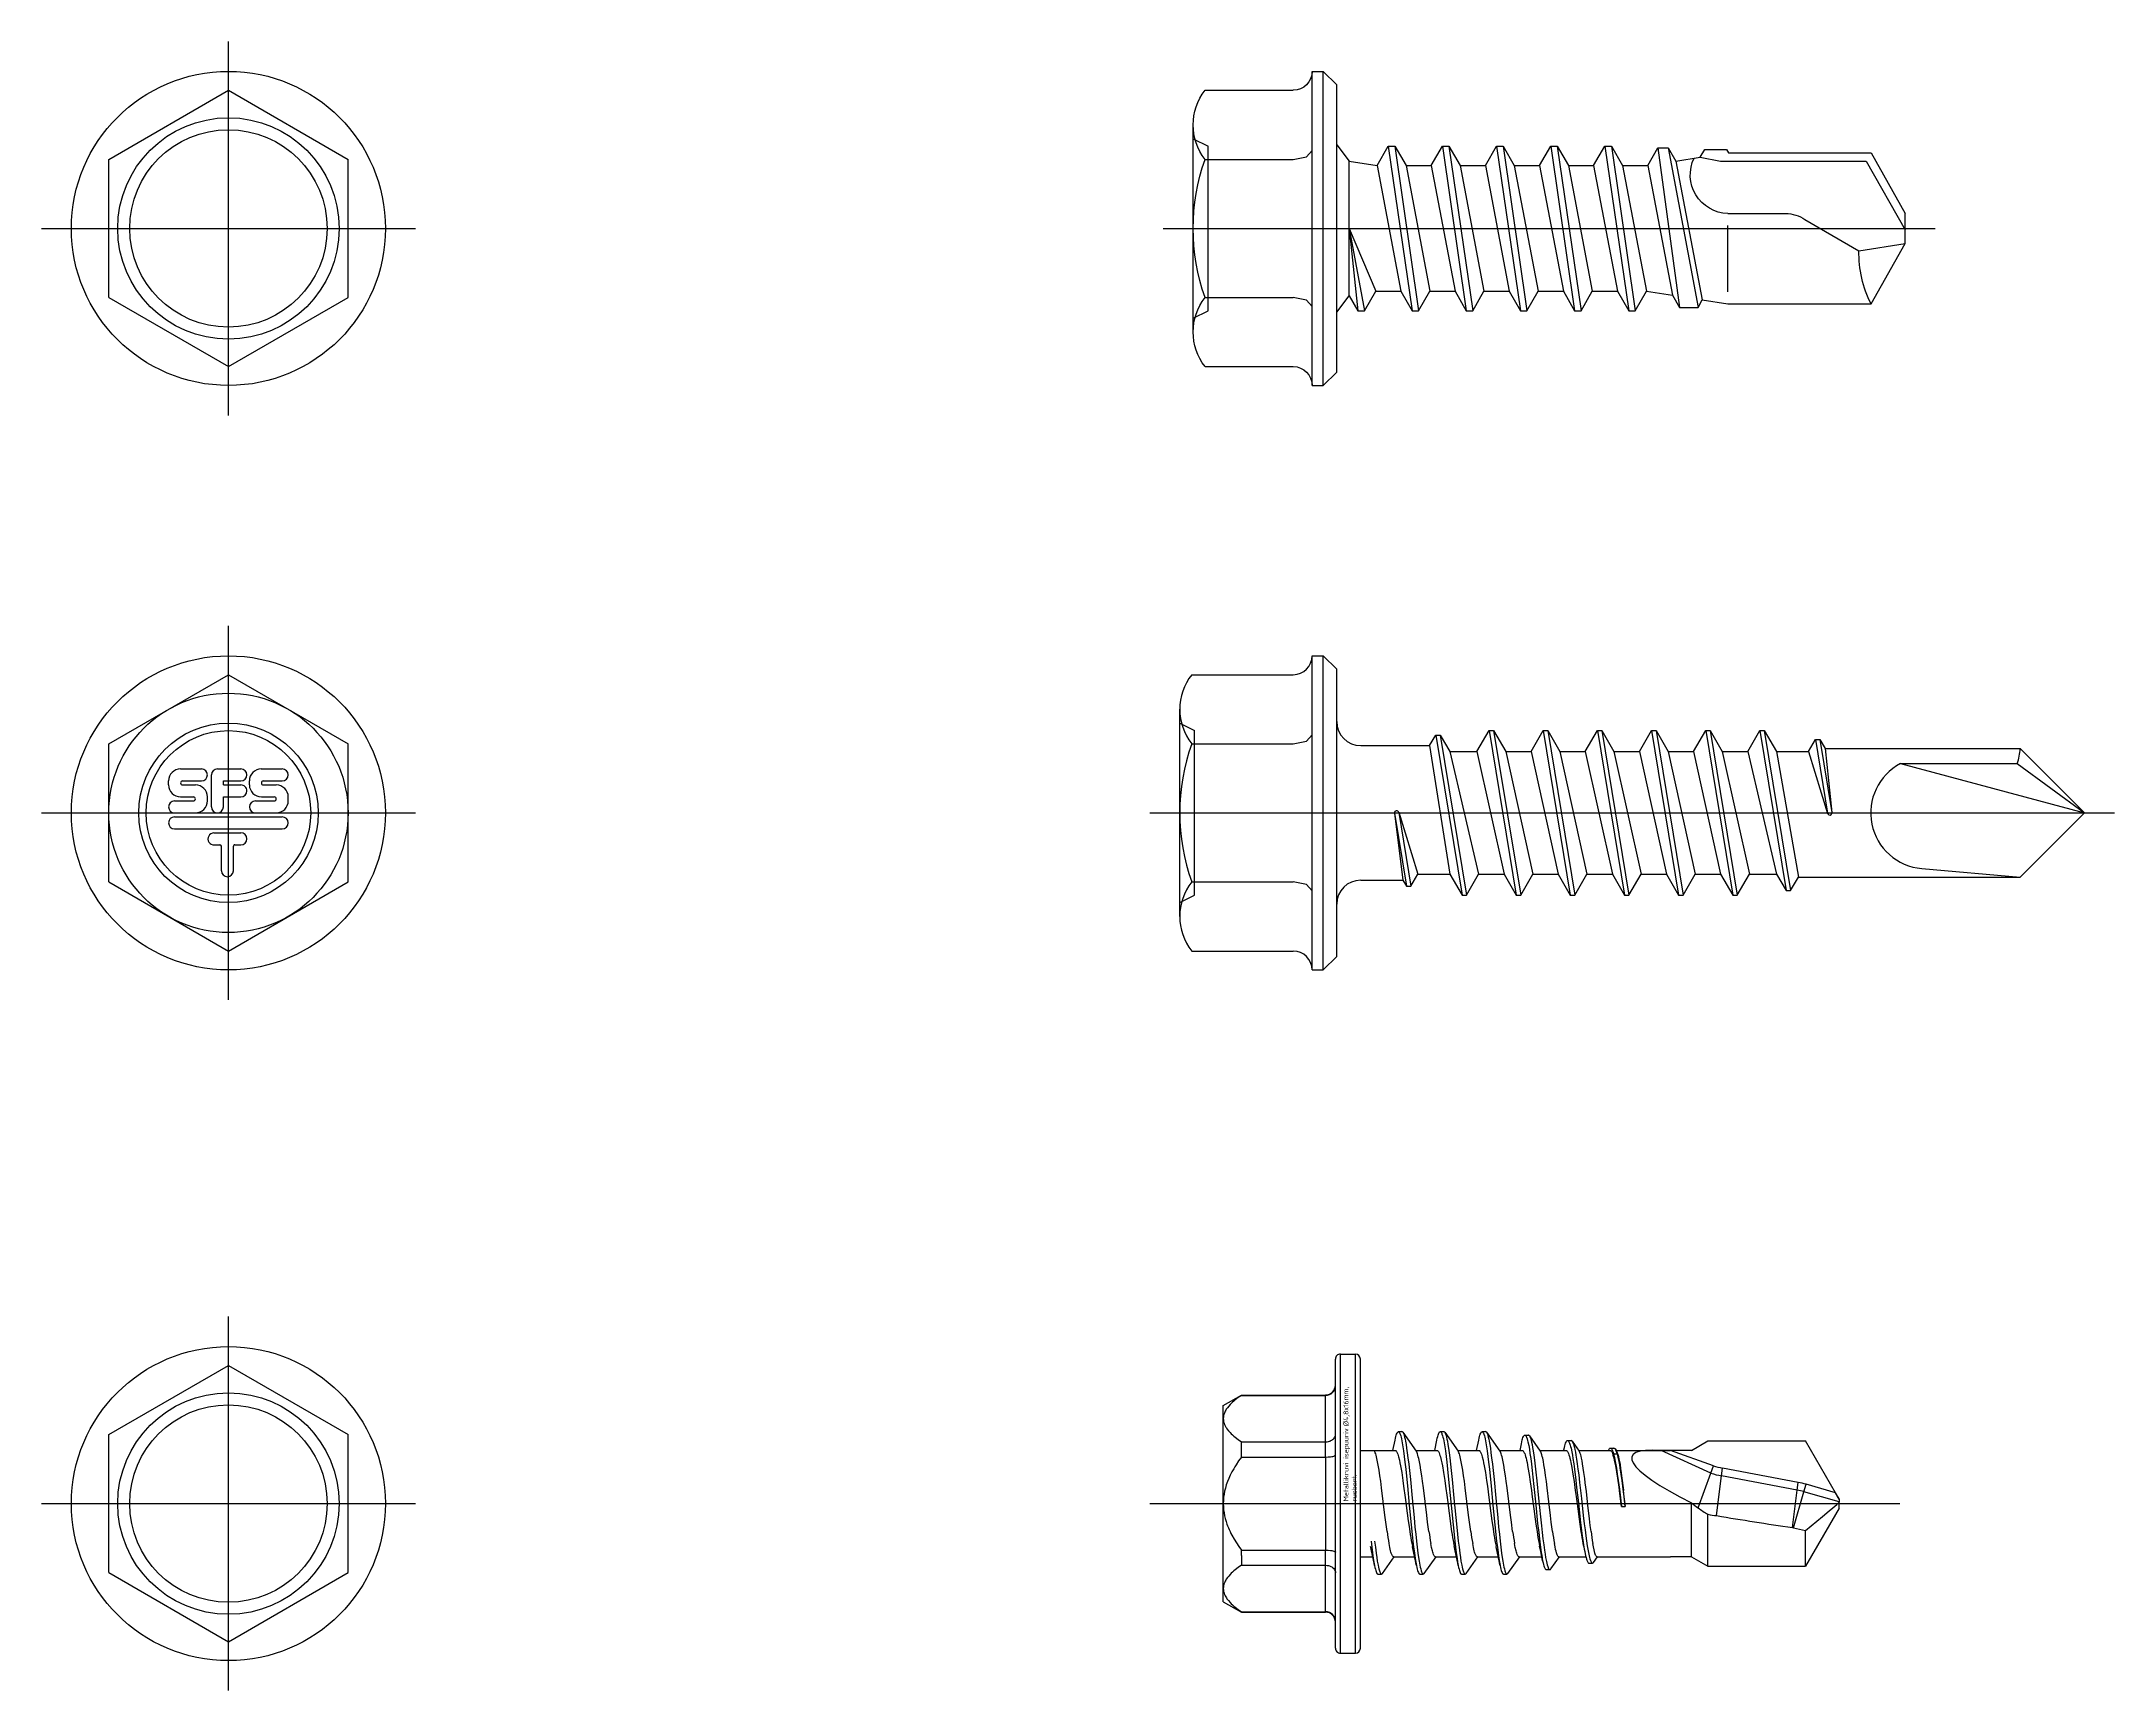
# Model space of a CAD drawing. Header units: millimetres. Extents: x -29692 to 34729, y -8412 to 43293.
# Drawn here: x -16571.2 to -16501.9, y 3854.4 to 3909.5 of the extents above; entities that cross this region are included whole.
import ezdxf

# ---------------------------------------------------------------- set-up
doc = ezdxf.new("R2010")
doc.units = ezdxf.units.MM
doc.styles.get("Standard").update_dxf_attribs({"font": 'arial.ttf'})

# ---------------------------------------------------------------- blocks, each defined once
blk = doc.blocks.new('*U1017')
at = {"color": 0, "linetype": 'ByBlock', "lineweight": -2}
for p, q in [((-0.823, 5.25), (-0.45, 5.25)), ((-0.823, -5.25), (-0.823, 5.25)), ((-0.45, 5.25), (0, 4.8)), ((-0.45, -5.25), (-0.45, 5.25)), ((-4.85, 4.619), (-1.454, 4.619)), ((0, -4.8), (0, 4.8)), ((-5.25, -3.464), (-5.25, 3.464)), ((-5.25, 3), (-4.75, 2.75)), ((-4.85, 2.309), (-1.454, 2.309)), ((-4.75, -2.75), (-4.75, 2.75)), ((0.8, 2.25), (3.105, 2.25)), ((3.105, 2.25), (3.307, 2.6)), ((3.105, 2.25), (3.783, -2.05)), ((3.307, 2.6), (3.457, 2.6)), ((3.307, 2.6), (4.188, -2.75)), ((3.457, 2.6), (3.775, 2.05)), ((3.457, 2.6), (4.338, -2.75)), ((4.688, 2.05), (5.093, 2.75)), ((5.093, 2.75), (5.997, -2.75)), ((5.093, 2.75), (5.243, 2.75)), ((5.243, 2.75), (6.148, -2.75)), ((5.243, 2.75), (5.647, 2.05)), ((6.498, 2.05), (6.903, 2.75)), ((6.903, 2.75), (7.053, 2.75)), ((6.903, 2.75), (7.807, -2.75)), ((7.053, 2.75), (7.457, 2.05)), ((7.053, 2.75), (7.958, -2.75)), ((8.308, 2.05), (8.713, 2.75)), ((8.713, 2.75), (9.618, -2.75)), ((8.713, 2.75), (8.863, 2.75)), ((8.863, 2.75), (9.768, -2.75)), ((8.863, 2.75), (9.267, 2.05)), ((10.118, 2.05), (10.523, 2.75)), ((10.523, 2.75), (10.673, 2.75)), ((10.523, 2.75), (11.428, -2.75)), ((10.673, 2.75), (11.077, 2.05)), ((10.673, 2.75), (11.578, -2.75)), ((11.928, 2.05), (12.333, 2.75)), ((12.333, 2.75), (13.238, -2.75)), ((12.333, 2.75), (12.483, 2.75)), ((12.483, 2.75), (13.388, -2.75)), ((12.483, 2.75), (12.887, 2.05)), ((13.738, 2.05), (14.143, 2.75)), ((14.143, 2.75), (14.293, 2.75)), ((14.143, 2.75), (15.023, -2.6)), ((14.293, 2.75), (14.697, 2.05)), ((14.293, 2.75), (15.173, -2.6)), ((15.771, 2.05), (16.002, 2.45)), ((16.002, 2.45), (16.407, -0.012)), ((16.002, 2.45), (16.152, 2.45)), ((16.152, 2.45), (16.553, 0.012)), ((16.152, 2.45), (16.325, 2.15)), ((16.325, 2.15), (22.85, 2.15)), ((16.325, 2.15), (16.554, 0.008)), ((22.85, 2.15), (25, 0)), ((3.775, 2.05), (4.688, 2.05)), ((3.775, 2.05), (4.742, -2.05)), ((4.688, 2.05), (5.593, -2.05)), ((5.647, 2.05), (6.552, -2.05)), ((5.647, 2.05), (6.498, 2.05)), ((6.498, 2.05), (7.403, -2.05)), ((7.457, 2.05), (8.308, 2.05)), ((7.457, 2.05), (8.362, -2.05)), ((8.308, 2.05), (9.213, -2.05)), ((9.267, 2.05), (10.172, -2.05)), ((9.267, 2.05), (10.118, 2.05)), ((10.118, 2.05), (11.023, -2.05)), ((11.077, 2.05), (11.928, 2.05)), ((11.077, 2.05), (11.982, -2.05)), ((11.928, 2.05), (12.833, -2.05)), ((12.887, 2.05), (13.792, -2.05)), ((12.887, 2.05), (13.738, 2.05)), ((13.738, 2.05), (14.705, -2.05)), ((14.697, 2.05), (15.771, 2.05)), ((14.697, 2.05), (15.433, -2.15)), ((15.771, 2.05), (16.409, -0.022)), ((18.841, 1.65), (22.75, 1.65)), ((18.841, 1.65), (25, 0)), ((22.75, 1.65), (25, 0)), ((-6.25, 0), (26, 0)), ((2.071, 0.022), (2.709, -2.05)), ((2.073, 0.012), (2.478, -2.45)), ((22.85, -2.15), (25, 0)), ((1.927, -0.009), (2.213, -2.25)), ((1.927, -0.012), (2.328, -2.45)), ((2.478, -2.45), (2.709, -2.05)), ((2.709, -2.05), (3.783, -2.05)), ((3.783, -2.05), (4.188, -2.75)), ((4.338, -2.75), (4.742, -2.05)), ((4.742, -2.05), (5.593, -2.05)), ((5.593, -2.05), (5.997, -2.75)), ((6.148, -2.75), (6.552, -2.05)), ((6.552, -2.05), (7.403, -2.05)), ((7.403, -2.05), (7.807, -2.75)), ((7.958, -2.75), (8.362, -2.05)), ((8.362, -2.05), (9.213, -2.05)), ((9.213, -2.05), (9.618, -2.75)), ((9.768, -2.75), (10.172, -2.05)), ((10.172, -2.05), (11.023, -2.05)), ((11.023, -2.05), (11.428, -2.75)), ((11.578, -2.75), (11.982, -2.05)), ((11.982, -2.05), (12.833, -2.05)), ((12.833, -2.05), (13.238, -2.75)), ((13.388, -2.75), (13.792, -2.05)), ((13.792, -2.05), (14.705, -2.05)), ((14.705, -2.05), (15.023, -2.6)), ((19.556, -1.862), (22.85, -2.15)), ((-5.25, -3), (-4.75, -2.75)), ((-4.85, -2.309), (-1.454, -2.309)), ((0.8, -2.25), (2.213, -2.25)), ((2.213, -2.25), (2.328, -2.45)), ((2.328, -2.45), (2.478, -2.45)), ((4.188, -2.75), (4.338, -2.75)), ((5.997, -2.75), (6.148, -2.75)), ((7.807, -2.75), (7.958, -2.75)), ((9.618, -2.75), (9.768, -2.75)), ((11.428, -2.75), (11.578, -2.75)), ((13.238, -2.75), (13.388, -2.75)), ((15.023, -2.6), (15.173, -2.6)), ((15.173, -2.6), (15.433, -2.15)), ((15.433, -2.15), (22.85, -2.15)), ((-4.85, -4.619), (-1.454, -4.619)), ((-0.45, -5.25), (0, -4.8)), ((-0.823, -5.25), (-0.45, -5.25))]:
    blk.add_line(p, q, dxfattribs=at)
for points in [[(-1.454, 2.309), (-1.008, 2.397), (-0.823, 2.609)], [(-0.823, -2.609), (-1.008, -2.397), (-1.454, -2.309)]]:
    blk.add_lwpolyline(points, dxfattribs=at)
for centre, radius, start, end in [((-1.454, 5.25), 0.631, 270, 0), ((-3.383, 3.464), 1.867, 141.78684, 218.21316), ((0.8, 3.05), 0.8, 180, 270), ((1.617, 0), 6.867, 160.34712, 199.65288), ((20.873, 2.285), 1.982, 341.32131, 356.10411), ((19.719, 0), 1.869, 118.01079, 265), ((2, 0), 0.074, 9.34403, 189.34403), ((16.48, 0), 0.074, 189.34403, 9.34403), ((-3.383, -3.464), 1.867, 141.78684, 218.21364), ((0.8, -3.05), 0.8, 90, 180), ((-1.454, -5.25), 0.631, 0, 90)]:
    blk.add_arc(centre, radius, start, end, dxfattribs=at)
blk = doc.blocks.new('Puurkruvi 5.5 pealt')
at = {"color": 0, "linetype": 'ByBlock', "lineweight": -2}
for p, q in [((0, -6.25), (0, 6.25)), ((-4, 2.309), (0, 4.619)), ((0, 4.619), (4, 2.309)), ((-4, -2.309), (-4, 2.309)), ((4, -2.309), (4, 2.309)), ((-6.25, 0), (6.25, 0)), ((-4, -2.309), (0, -4.619)), ((0, -4.619), (4, -2.309))]:
    blk.add_line(p, q, dxfattribs=at)
for radius in [5.25, 3.7, 3.3]:
    blk.add_circle((0, 0), radius, dxfattribs=at)
blk = doc.blocks.new('Puurkruvi_5.5x19')
at = {"color": 0, "linetype": 'ByBlock', "lineweight": -2}
for p, q in [((-0.823, 5.25), (-0.45, 5.25)), ((-0.823, 5.25), (-0.823, -5.25)), ((-0.45, 5.25), (-0.45, -5.25)), ((-0.45, 5.25), (0, 4.8)), ((-4.4, 4.619), (-1.454, 4.619)), ((0, 4.8), (0, -4.8)), ((-4.8, 3.464), (-4.8, -3.464)), ((0, 2.8), (0.42, 2.248)), ((-4.4, 2.309), (-1.454, 2.309)), ((0.42, 2.248), (0.71, 2.75)), ((0.42, 0), (0.927, 2.75)), ((0.42, 0), (0.71, 2.75)), ((0.42, 2.248), (0.42, 0)), ((0.42, 2.248), (0.42, -2.248)), ((0.42, 0), (1.302, 2.1)), ((0.71, 2.75), (0.927, 2.75)), ((0.927, 2.75), (1.302, 2.1)), ((1.302, 2.1), (2.145, 2.1)), ((1.348, -2.1), (2.145, 2.1)), ((1.723, -2.75), (2.52, 2.75)), ((1.94, -2.75), (2.737, 2.75)), ((2.145, 2.1), (2.52, 2.75)), ((2.315, -2.1), (3.112, 2.1)), ((2.52, 2.75), (2.737, 2.75)), ((2.737, 2.75), (3.112, 2.1)), ((3.112, 2.1), (3.955, 2.1)), ((3.158, -2.1), (3.955, 2.1)), ((3.533, -2.75), (4.33, 2.75)), ((3.75, -2.75), (4.547, 2.75)), ((3.955, 2.1), (4.33, 2.75)), ((4.125, -2.1), (4.922, 2.1)), ((4.33, 2.75), (4.547, 2.75)), ((4.547, 2.75), (4.922, 2.1)), ((4.922, 2.1), (5.765, 2.1)), ((4.968, -2.1), (5.765, 2.1)), ((5.343, -2.75), (6.14, 2.75)), ((5.56, -2.75), (6.357, 2.75)), ((5.765, 2.1), (6.14, 2.75)), ((5.935, -2.1), (6.732, 2.1)), ((6.14, 2.75), (6.357, 2.75)), ((6.357, 2.75), (6.732, 2.1)), ((6.732, 2.1), (7.575, 2.1)), ((6.778, -2.1), (7.575, 2.1)), ((7.153, -2.75), (7.95, 2.75)), ((7.37, -2.75), (8.167, 2.75)), ((7.575, 2.1), (7.95, 2.75)), ((7.745, -2.1), (8.542, 2.1)), ((7.95, 2.75), (8.167, 2.75)), ((8.167, 2.75), (8.542, 2.1)), ((8.542, 2.1), (9.385, 2.1)), ((8.588, -2.1), (9.385, 2.1)), ((8.963, -2.75), (9.76, 2.75)), ((9.18, -2.75), (9.977, 2.75)), ((9.385, 2.1), (9.76, 2.75)), ((9.555, -2.1), (10.352, 2.1)), ((9.76, 2.75), (9.977, 2.75)), ((9.977, 2.75), (10.352, 2.1)), ((10.352, 2.1), (11.221, 2.236)), ((10.396, -2.107), (11.221, 2.236)), ((10.735, -2.694), (11.453, 2.638)), ((11.081, -2.694), (12.077, 2.638)), ((11.221, 2.236), (11.453, 2.638)), ((11.336, -2.254), (12.219, 2.392)), ((11.453, 2.638), (12.077, 2.638)), ((12.077, 2.638), (12.219, 2.392)), ((12.219, 2.392), (13.07, 2.525)), ((13.07, 2.525), (17.86, 2.525)), ((13.07, 2.125), (13.07, -0.1)), ((17.86, 2.525), (19, 0.5)), ((15.65, -0.299), (17.457, 0.744)), ((17.457, 0.744), (19, 0.5)), ((-5.8, 0), (20, 0)), ((17.701, -2.25), (19, 0.05)), ((19, 0.5), (19, -0.5)), ((13.07, -0.5), (15.008, -0.5)), ((17.86, -2.525), (19, -0.5)), ((-4.4, -2.309), (-1.454, -2.309)), ((0, -2.8), (0.42, -2.248)), ((0.42, -2.248), (1.348, -2.1)), ((1.348, -2.1), (1.723, -2.75)), ((1.723, -2.75), (1.94, -2.75)), ((1.94, -2.75), (2.315, -2.1)), ((2.315, -2.1), (3.158, -2.1)), ((3.158, -2.1), (3.533, -2.75)), ((3.533, -2.75), (3.75, -2.75)), ((3.75, -2.75), (4.125, -2.1)), ((4.125, -2.1), (4.968, -2.1)), ((4.968, -2.1), (5.343, -2.75)), ((5.343, -2.75), (5.56, -2.75)), ((5.56, -2.75), (5.935, -2.1)), ((5.935, -2.1), (6.778, -2.1)), ((6.778, -2.1), (7.153, -2.75)), ((7.153, -2.75), (7.37, -2.75)), ((7.37, -2.75), (7.745, -2.1)), ((7.745, -2.1), (8.588, -2.1)), ((8.588, -2.1), (8.963, -2.75)), ((8.963, -2.75), (9.18, -2.75)), ((9.18, -2.75), (9.555, -2.1)), ((9.555, -2.1), (10.352, -2.1)), ((10.352, -2.1), (10.396, -2.107)), ((10.396, -2.107), (10.735, -2.694)), ((10.735, -2.694), (11.081, -2.694)), ((11.081, -2.694), (11.336, -2.254)), ((11.336, -2.254), (12.153, -2.382)), ((12.153, -2.382), (12.828, -2.25)), ((12.153, -2.382), (12.301, -2.637)), ((12.301, -2.637), (13.028, -2.637)), ((12.828, -2.25), (17.701, -2.25)), ((13.028, -2.637), (13.093, -2.525)), ((13.093, -2.525), (17.86, -2.525)), ((-4.4, -4.619), (-1.454, -4.619)), ((-0.45, -5.25), (0, -4.8)), ((-0.823, -5.25), (-0.45, -5.25))]:
    blk.add_line(p, q, dxfattribs=at)
at = {"color": 0, "linetype": 'ByBlock', "lineweight": -2, "ltscale": 0.3}
for p, q in [((-4.8, 3), (-4.3, 2.75)), ((-4.3, 2.75), (-4.3, -2.75)), ((-4.8, -3), (-4.3, -2.75))]:
    blk.add_line(p, q, dxfattribs=at)
at = {"color": 0, "linetype": 'ByBlock', "lineweight": -2}
for points in [[(-0.823, 2.609), (-1.008, 2.397), (-1.454, 2.309)], [(-1.454, -2.309), (-1.008, -2.397), (-0.823, -2.609)]]:
    blk.add_lwpolyline(points, dxfattribs=at)
for centre, radius, start, end in [((-1.454, 5.25), 0.631, 270, 0), ((-2.933, 3.464), 1.867, 141.78636, 218.21316), ((2.067, 0), 6.867, 160.34712, 199.65288), ((21.286, 0.815), 3.829, 153.47441, 181.05808), ((13.107, -1.788), 1.289, 91.66208, 205.81371), ((15.006, 0.632), 1.132, 270.10108, 304.66862), ((-2.933, -3.464), 1.867, 141.78684, 218.21316), ((-1.454, -5.25), 0.631, 0, 90)]:
    blk.add_arc(centre, radius, start, end, dxfattribs=at)
blk = doc.blocks.new('A$C539D1455')
at = {"color": 0, "linetype": 'ByBlock', "lineweight": -2}
for p, q in [((0, -6.25), (0, 6.25)), ((-4, 2.309), (0, 4.619)), ((0, 4.619), (4, 2.309)), ((-4, -2.309), (-4, 2.309)), ((4, -2.309), (4, 2.309)), ((-1.601, 1.467), (-0.901, 1.467)), ((-0.368, 1.467), (0.416, 1.467)), ((1.1, 1.467), (1.8, 1.467)), ((-2.001, 0.933), (-2.001, 1.067)), ((-1.534, 1.067), (-0.901, 1.067)), ((-1.534, 0.934), (-1.101, 0.933)), ((-0.568, 0.2), (-0.568, 1.267)), ((-0.168, 1.067), (0.416, 1.067)), ((-0.168, 0.933), (-0.168, 1.067)), ((-0.168, 0.933), (0.415, 0.934)), ((0.7, 0.933), (0.7, 1.067)), ((1.167, 1.067), (1.8, 1.067)), ((1.167, 0.934), (1.6, 0.933)), ((-6.25, 0), (6.25, 0)), ((-1.801, 0.4), (-1.168, 0.4)), ((-1.801, 0), (-1.101, 0)), ((-1.601, 0.534), (-1.168, 0.533)), ((-0.701, 0.4), (-0.701, 0.533)), ((-0.168, 0.2), (-0.168, 0.533)), ((-0.168, 0.533), (0.416, 0.533)), ((0.9, 0.4), (1.534, 0.4)), ((0.9, 0), (1.6, 0)), ((1.101, 0.534), (1.534, 0.533)), ((2, 0.4), (2, 0.533)), ((-1.801, -0.133), (1.801, -0.133)), ((-1.801, -0.533), (1.801, -0.534)), ((-0.483, -0.667), (0.416, -0.668)), ((-0.466, -1.067), (-0.284, -1.067)), ((-0.234, -1.934), (-0.234, -1.117)), ((0.166, -1.934), (0.166, -1.118)), ((0.216, -1.068), (0.416, -1.068)), ((-4, -2.309), (0, -4.619)), ((0, -4.619), (4, -2.309))]:
    blk.add_line(p, q, dxfattribs=at)
for radius in [5.25, 4, 3, 2.75]:
    blk.add_circle((0, 0), radius, dxfattribs=at)
for centre, radius, start, end in [((-1.601, 1.067), 0.4, 90.02863, 180), ((-0.901, 1.267), 0.2, 270, 90), ((-0.368, 1.267), 0.2, 90, 180), ((0.416, 1.267), 0.2, 0, 90), ((1.101, 1.067), 0.4, 90.02863, 180), ((1.8, 1.267), 0.2, 270, 90), ((-1.601, 0.934), 0.4, 180.067, 270), ((-1.534, 1), 0.0667, 90, 269.80071), ((-1.101, 0.533), 0.4, 0, 90), ((0.416, 0.734), 0.2, 0, 90.03092), ((0.416, 1.267), 0.2, 270, 0), ((0.416, 0.733), 0.2, 270, 0), ((1.101, 0.934), 0.4, 180.067, 270), ((1.167, 1), 0.0667, 90, 269.79384), ((1.6, 0.533), 0.4, 0, 90), ((-1.801, 0.2), 0.2, 90, 270), ((-1.168, 0.467), 0.0667, 270, 90), ((-1.101, 0.4), 0.4, 270, 0), ((-0.368, 0.2), 0.2, 180, 270), ((-0.368, 0.2), 0.2, 270, 0), ((0.9, 0.2), 0.2, 90, 270), ((1.534, 0.467), 0.0667, 270, 90), ((1.6, 0.4), 0.4, 270, 0), ((-1.801, -0.334), 0.2, 90, 269.97133), ((-0.484, -0.868), 0.2, 90, 274.93633), ((0.416, -0.868), 0.2, 270, 90), ((1.801, -0.334), 0.2, 270, 90), ((-0.284, -1.117), 0.05, 0, 89.95185), ((0.216, -1.118), 0.05, 89.95185, 180), ((-0.034, -1.934), 0.2, 180, 270), ((-0.034, -1.934), 0.2, 270, 0)]:
    blk.add_arc(centre, radius, start, end, dxfattribs=at)
blk = doc.blocks.new('Metallikruvi isepuuriv 4.8x16mm')
at = {"color": 0, "linetype": 'ByBlock', "lineweight": -2}
for p, q in [((-0.667, -5), (-0.667, 5)), ((-0.667, 5), (-0.167, 5)), ((-0.167, -5), (-0.167, 5)), ((-0.833, -4.833), (-0.833, 4.833)), ((0, -4.833), (0, 4.833)), ((-4.583, 3.279), (-3.977, 3.629)), ((-3.977, 3.617), (-3.977, 3.629)), ((-3.977, 3.629), (-1.167, 3.629)), ((-3.977, 3.617), (-1.167, 3.617)), ((-1.167, 3.617), (-1.167, 3.629)), ((-1.167, 2.062), (-1.167, 3.617)), ((-4.583, 2.84), (-4.583, 3.279)), ((-4.583, 0), (-4.583, 2.84)), ((1.089, 1.774), (1.159, 2.12)), ((1.271, 2.405), (1.389, 2.405)), ((1.42, 2.383), (1.867, 1.752)), ((2.487, 1.774), (2.557, 2.12)), ((2.669, 2.405), (2.788, 2.405)), ((2.819, 2.383), (3.266, 1.752)), ((3.886, 1.774), (3.956, 2.12)), ((4.068, 2.405), (4.186, 2.405)), ((4.217, 2.383), (4.664, 1.752)), ((5.498, 2.292), (5.616, 2.292)), ((5.649, 2.269), (6.014, 1.754)), ((6.928, 2.109), (7.046, 2.109)), ((7.081, 2.084), (7.314, 1.756)), ((11.067, 1.779), (11.615, 2.095)), ((11.615, 2.095), (14.882, 2.095)), ((15.881, 0.364), (14.882, 2.095)), ((-3.977, 1.555), (-3.977, 2.062)), ((-3.977, 2.062), (-1.167, 2.062)), ((-3.977, 1.555), (-1.167, 1.555)), ((-1.167, 1.555), (-1.167, 2.062)), ((-1.167, 1.555), (-1.167, -1.555)), ((0, 1.779), (1.162, 1.779)), ((1.848, 1.779), (2.561, 1.779)), ((3.247, 1.779), (3.959, 1.779)), ((4.646, 1.779), (5.41, 1.779)), ((5.336, 1.776), (5.382, 1.998)), ((5.996, 1.779), (6.874, 1.779)), ((6.799, 1.779), (6.803, 1.801)), ((7.298, 1.779), (8.349, 1.779)), ((8.357, 1.856), (8.475, 1.856)), ((8.461, 1.664), (8.58, 1.664)), ((8.515, 1.828), (8.565, 1.758)), ((8.55, 1.779), (8.792, 1.779)), ((8.58, 1.664), (8.619, 1.614)), ((8.792, 1.779), (10.367, 1.779)), ((11.712, 1.019), (10.05, 1.774)), ((11.067, 1.779), (10.367, 1.779)), ((11.8, 1.262), (10.367, 1.779)), ((11.293, -0.146), (11.712, 1.019)), ((11.712, 1.019), (11.8, 1.262)), ((11.908, -0.403), (12.074, 0.932)), ((12.074, 0.932), (12.106, 1.189)), ((14.599, 0.446), (12.074, 0.932)), ((14.631, 0.703), (12.106, 1.189)), ((14.599, 0.446), (14.631, 0.703)), ((-4.583, -1.572), (-4.583, 0)), ((8.851, -0.096), (8.792, 0.441)), ((11.067, -0.853), (11.067, 0.028)), ((14.444, -0.805), (14.599, 0.446)), ((14.479, -0.811), (14.829, 0.398)), ((14.829, 0.398), (14.901, 0.647)), ((16, 0.06), (14.829, 0.398)), ((15.881, 0.364), (14.901, 0.647)), ((16, 0.158), (15.881, 0.364)), ((16, 0.158), (16, 0.15)), ((16, 0.15), (16, 0.06)), ((16, 0.06), (16, 0.048)), ((16, -0.076), (16, 0.048)), ((8.732, -0.096), (8.792, -0.096)), ((8.792, -0.096), (8.851, -0.096)), ((11.615, -1.005), (11.615, -0.358)), ((15.881, -0.364), (14.882, -2.095)), ((16, -0.158), (15.881, -0.364)), ((16, -0.158), (16, -0.076)), ((1.72, -1.335), (1.739, -1.429)), ((3.118, -1.335), (3.138, -1.429)), ((4.517, -1.335), (4.536, -1.429)), ((5.973, -1.335), (5.991, -1.423)), ((7.441, -1.335), (7.458, -1.417)), ((11.067, -1.779), (11.067, -0.853)), ((11.615, -2.095), (11.615, -1.005)), ((14.444, -0.805), (14.479, -0.811)), ((14.479, -0.811), (14.882, -0.898)), ((14.882, -1.005), (14.882, -0.898)), ((14.882, -2.095), (14.882, -1.005)), ((-4.583, -2.84), (-4.583, -1.572)), ((-3.977, -1.74), (-3.977, -1.555)), ((-3.977, -1.555), (-1.167, -1.555)), ((-3.977, -1.74), (-3.977, -2.062)), ((-3.977, -2.062), (-1.167, -2.062)), ((-1.167, -2.062), (-1.167, -1.555)), ((-1.167, -3.617), (-1.167, -2.062)), ((0, -1.779), (0.413, -1.779)), ((0.737, -2.335), (1.131, -1.779)), ((1.113, -1.779), (1.812, -1.779)), ((2.136, -2.335), (2.53, -1.779)), ((2.511, -1.779), (3.21, -1.779)), ((3.534, -2.335), (3.928, -1.779)), ((3.91, -1.779), (4.609, -1.779)), ((4.933, -2.335), (5.327, -1.779)), ((5.308, -1.779), (6.066, -1.779)), ((6.365, -2.185), (6.653, -1.779)), ((6.636, -1.779), (7.537, -1.779)), ((7.458, -1.417), (7.513, -1.674)), ((7.642, -1.991), (7.761, -1.991)), ((7.798, -1.965), (7.93, -1.779)), ((7.914, -1.779), (8.792, -1.779)), ((8.792, -1.779), (10.367, -1.779)), ((11.067, -1.779), (10.367, -1.779)), ((11.067, -1.779), (11.615, -2.095)), ((0.587, -2.357), (0.706, -2.357)), ((1.986, -2.357), (2.104, -2.357)), ((3.384, -2.357), (3.503, -2.357)), ((4.783, -2.357), (4.901, -2.357)), ((6.213, -2.209), (6.331, -2.209)), ((11.615, -2.095), (14.882, -2.095)), ((-4.583, -3.279), (-4.583, -2.84)), ((-4.583, -3.279), (-3.977, -3.629)), ((-3.977, -3.629), (-3.977, -3.617)), ((-3.977, -3.617), (-1.167, -3.617)), ((-3.977, -3.629), (-1.167, -3.629)), ((-1.167, -3.629), (-1.167, -3.617)), ((-0.667, -5), (-0.167, -5))]:
    blk.add_line(p, q, dxfattribs=at)
at = {"color": 0, "linetype": 'ByBlock', "lineweight": -2, "ltscale": 0.06}
blk.add_line((-7.041, 0), (18.029, 0), dxfattribs=at)
at = {"color": 0, "linetype": 'ByBlock', "lineweight": -2}
for points in [[(-3.977, 3.617), (-4.083, 3.543), (-4.182, 3.467), (-4.23, 3.427), (-4.275, 3.388), (-4.315, 3.35), (-4.353, 3.311), (-4.401, 3.259), (-4.444, 3.205), (-4.482, 3.151), (-4.501, 3.12), (-4.519, 3.088), (-4.533, 3.058), (-4.546, 3.028), (-4.562, 2.981), (-4.574, 2.934), (-4.581, 2.887), (-4.583, 2.84)], [(-4.583, 2.84), (-4.58, 2.788), (-4.572, 2.736), (-4.558, 2.684), (-4.542, 2.642), (-4.523, 2.6), (-4.5, 2.558), (-4.481, 2.527), (-4.46, 2.496), (-4.412, 2.434), (-4.358, 2.373), (-4.319, 2.334), (-4.277, 2.294), (-4.232, 2.255), (-4.185, 2.215), (-4.085, 2.138), (-3.977, 2.062)], [(-1.167, 2.062), (-1.114, 2.065), (-1.063, 2.075), (-1.038, 2.082), (-1.014, 2.09), (-0.984, 2.104), (-0.955, 2.12), (-0.928, 2.138), (-0.901, 2.162), (-0.878, 2.188), (-0.86, 2.216), (-0.846, 2.246), (-0.837, 2.278), (-0.834, 2.296), (-0.833, 2.314)], [(1.159, 2.12), (1.173, 2.186), (1.188, 2.246), (1.199, 2.286), (1.211, 2.321), (1.224, 2.355), (1.238, 2.38), (1.249, 2.394), (1.26, 2.402), (1.271, 2.405)], [(1.271, 2.405), (1.278, 2.404), (1.284, 2.401), (1.291, 2.396), (1.297, 2.389), (1.31, 2.369), (1.32, 2.349), (1.33, 2.325), (1.349, 2.266), (1.362, 2.216), (1.375, 2.16), (1.4, 2.031), (1.421, 1.9), (1.442, 1.758), (1.466, 1.574), (1.49, 1.381), (1.515, 1.15), (1.54, 0.914), (1.573, 0.593), (1.635, -0.057), (1.699, -0.709), (1.732, -1.029), (1.757, -1.256)], [(1.42, 2.383), (1.428, 2.371), (1.436, 2.356), (1.451, 2.318), (1.465, 2.274), (1.479, 2.222), (1.494, 2.156), (1.509, 2.082), (1.528, 1.973), (1.547, 1.855), (1.569, 1.697), (1.59, 1.53), (1.615, 1.32), (1.639, 1.101), (1.67, 0.801), (1.731, 0.184), (1.794, -0.468), (1.825, -0.789), (1.85, -1.025), (1.875, -1.256)], [(2.557, 2.12), (2.572, 2.186), (2.586, 2.246), (2.598, 2.286), (2.609, 2.321), (2.623, 2.355), (2.636, 2.38), (2.647, 2.394), (2.658, 2.402), (2.669, 2.405)], [(2.669, 2.405), (2.676, 2.404), (2.683, 2.401), (2.689, 2.396), (2.696, 2.389), (2.709, 2.369), (2.719, 2.349), (2.728, 2.325), (2.747, 2.266), (2.76, 2.216), (2.773, 2.16), (2.798, 2.031), (2.82, 1.9), (2.841, 1.758), (2.865, 1.574), (2.888, 1.381), (2.914, 1.15), (2.939, 0.914), (2.971, 0.593), (3.034, -0.057), (3.097, -0.709), (3.13, -1.029), (3.155, -1.256)], [(2.819, 2.383), (2.826, 2.371), (2.834, 2.356), (2.849, 2.318), (2.864, 2.274), (2.877, 2.222), (2.893, 2.156), (2.907, 2.082), (2.927, 1.973), (2.945, 1.855), (2.968, 1.697), (2.989, 1.53), (3.014, 1.32), (3.038, 1.101), (3.069, 0.801), (3.129, 0.184), (3.192, -0.468), (3.224, -0.789), (3.249, -1.025), (3.274, -1.256)], [(3.956, 2.12), (3.97, 2.186), (3.985, 2.246), (3.996, 2.286), (4.008, 2.321), (4.021, 2.355), (4.035, 2.38), (4.046, 2.394), (4.057, 2.402), (4.068, 2.405)], [(4.068, 2.405), (4.075, 2.404), (4.081, 2.401), (4.088, 2.396), (4.094, 2.389), (4.107, 2.369), (4.117, 2.349), (4.127, 2.325), (4.146, 2.266), (4.159, 2.216), (4.172, 2.16), (4.197, 2.031), (4.218, 1.9), (4.239, 1.758), (4.263, 1.574), (4.287, 1.381), (4.312, 1.15), (4.337, 0.914), (4.37, 0.593), (4.432, -0.057), (4.496, -0.709), (4.529, -1.029), (4.554, -1.256)], [(4.217, 2.383), (4.225, 2.371), (4.233, 2.356), (4.248, 2.318), (4.262, 2.274), (4.276, 2.222), (4.291, 2.156), (4.306, 2.082), (4.325, 1.973), (4.344, 1.855), (4.366, 1.697), (4.387, 1.53), (4.412, 1.32), (4.436, 1.101), (4.467, 0.801), (4.528, 0.184), (4.591, -0.468), (4.622, -0.789), (4.647, -1.025), (4.672, -1.256)], [(5.382, 1.998), (5.396, 2.066), (5.411, 2.126), (5.423, 2.168), (5.435, 2.205), (5.449, 2.24), (5.464, 2.266), (5.475, 2.28), (5.486, 2.289), (5.498, 2.292)], [(5.498, 2.292), (5.504, 2.291), (5.511, 2.288), (5.518, 2.283), (5.524, 2.276), (5.537, 2.257), (5.547, 2.239), (5.557, 2.216), (5.575, 2.16), (5.588, 2.113), (5.601, 2.059), (5.626, 1.938), (5.648, 1.814), (5.669, 1.679), (5.693, 1.504), (5.716, 1.321), (5.742, 1.102), (5.767, 0.878), (5.8, 0.573), (5.863, -0.045), (5.926, -0.664), (5.96, -0.968), (5.985, -1.183)], [(5.649, 2.269), (5.664, 2.242), (5.679, 2.205), (5.693, 2.163), (5.707, 2.114), (5.722, 2.05), (5.737, 1.979), (5.756, 1.877), (5.774, 1.766), (5.797, 1.615), (5.818, 1.455), (5.843, 1.255), (5.867, 1.048), (5.898, 0.764), (5.958, 0.18), (6.021, -0.438), (6.053, -0.742), (6.078, -0.965), (6.104, -1.183)], [(6.803, 1.801), (6.819, 1.87), (6.834, 1.933), (6.847, 1.978), (6.86, 2.018), (6.876, 2.054), (6.891, 2.082), (6.903, 2.097), (6.915, 2.106), (6.928, 2.109)], [(6.928, 2.109), (6.935, 2.108), (6.942, 2.105), (6.949, 2.099), (6.957, 2.091), (6.972, 2.069), (6.983, 2.047), (6.994, 2.02), (7.015, 1.956), (7.028, 1.908), (7.041, 1.854), (7.066, 1.734), (7.086, 1.622), (7.106, 1.502), (7.131, 1.328), (7.156, 1.145), (7.201, 0.782), (7.229, 0.533), (7.286, 0.027), (7.35, -0.544), (7.394, -0.901), (7.416, -1.074)], [(7.081, 2.084), (7.096, 2.058), (7.111, 2.023), (7.125, 1.985), (7.138, 1.94), (7.153, 1.88), (7.169, 1.813), (7.187, 1.721), (7.205, 1.621), (7.227, 1.48), (7.249, 1.331), (7.274, 1.149), (7.298, 0.96), (7.329, 0.701), (7.389, 0.168), (7.452, -0.395), (7.484, -0.672), (7.509, -0.875), (7.535, -1.074)], [(-3.977, 1.555), (-4.069, 1.427), (-4.155, 1.298), (-4.196, 1.232), (-4.235, 1.166), (-4.294, 1.06), (-4.349, 0.952), (-4.398, 0.843), (-4.443, 0.734), (-4.482, 0.623), (-4.512, 0.52), (-4.538, 0.417), (-4.557, 0.313), (-4.572, 0.209), (-4.58, 0.105), (-4.583, 0)], [(-1.167, 1.555), (-1.079, 1.558), (-0.996, 1.566), (-0.957, 1.572), (-0.922, 1.579), (-0.892, 1.587), (-0.867, 1.597), (-0.849, 1.607), (-0.837, 1.617), (-0.834, 1.623), (-0.833, 1.628)], [(0.894, -0.938), (0.85, -0.616), (0.821, -0.39), (0.765, 0.072), (0.708, 0.528), (0.68, 0.744), (0.653, 0.933), (0.626, 1.113), (0.598, 1.283), (0.576, 1.4), (0.554, 1.505), (0.539, 1.566), (0.524, 1.621), (0.511, 1.662), (0.498, 1.697), (0.483, 1.728), (0.469, 1.752)], [(1.162, 1.779), (1.172, 1.777), (1.182, 1.773), (1.191, 1.765), (1.199, 1.756), (1.21, 1.741), (1.22, 1.723), (1.234, 1.692), (1.249, 1.655), (1.263, 1.611), (1.277, 1.563), (1.304, 1.45), (1.324, 1.357), (1.343, 1.257), (1.381, 1.035), (1.42, 0.772), (1.446, 0.586), (1.498, 0.198), (1.566, -0.321), (1.6, -0.576), (1.626, -0.761), (1.652, -0.938)], [(2.292, -0.938), (2.249, -0.616), (2.22, -0.39), (2.163, 0.072), (2.106, 0.528), (2.078, 0.744), (2.052, 0.933), (2.025, 1.113), (1.997, 1.283), (1.975, 1.4), (1.953, 1.505), (1.937, 1.566), (1.922, 1.621), (1.909, 1.662), (1.896, 1.697), (1.882, 1.728), (1.867, 1.752)], [(2.561, 1.779), (2.57, 1.777), (2.58, 1.773), (2.589, 1.765), (2.598, 1.756), (2.608, 1.741), (2.619, 1.723), (2.633, 1.692), (2.647, 1.655), (2.661, 1.611), (2.675, 1.563), (2.703, 1.45), (2.722, 1.357), (2.742, 1.257), (2.779, 1.035), (2.819, 0.772), (2.845, 0.586), (2.897, 0.198), (2.964, -0.321), (2.998, -0.576), (3.024, -0.761), (3.05, -0.938)], [(3.691, -0.938), (3.647, -0.616), (3.618, -0.39), (3.562, 0.072), (3.505, 0.528), (3.477, 0.744), (3.45, 0.933), (3.423, 1.113), (3.395, 1.283), (3.373, 1.4), (3.351, 1.505), (3.336, 1.566), (3.321, 1.621), (3.308, 1.662), (3.295, 1.697), (3.28, 1.728), (3.266, 1.752)], [(3.959, 1.779), (3.969, 1.777), (3.979, 1.773), (3.988, 1.765), (3.996, 1.756), (4.007, 1.741), (4.017, 1.723), (4.031, 1.692), (4.046, 1.655), (4.06, 1.611), (4.074, 1.563), (4.101, 1.45), (4.121, 1.357), (4.14, 1.257), (4.178, 1.035), (4.217, 0.772), (4.244, 0.586), (4.295, 0.198), (4.363, -0.321), (4.397, -0.576), (4.423, -0.761), (4.449, -0.938)], [(5.089, -0.938), (5.046, -0.616), (5.017, -0.39), (4.96, 0.072), (4.903, 0.528), (4.875, 0.744), (4.849, 0.933), (4.822, 1.113), (4.794, 1.283), (4.772, 1.4), (4.75, 1.505), (4.734, 1.566), (4.719, 1.621), (4.706, 1.662), (4.693, 1.697), (4.679, 1.728), (4.664, 1.752)], [(5.41, 1.779), (5.418, 1.778), (5.425, 1.775), (5.434, 1.77), (5.442, 1.762), (5.458, 1.742), (5.469, 1.724), (5.479, 1.702), (5.492, 1.67), (5.505, 1.634), (5.522, 1.578), (5.538, 1.515), (5.555, 1.446), (5.571, 1.37), (5.603, 1.203), (5.64, 0.977), (5.677, 0.731), (5.718, 0.434), (5.745, 0.231), (5.798, -0.178), (5.845, -0.525), (5.868, -0.693), (5.904, -0.936)], [(6.424, -0.936), (6.383, -0.617), (6.355, -0.394), (6.301, 0.063), (6.246, 0.521), (6.219, 0.741), (6.192, 0.937), (6.165, 1.123), (6.137, 1.295), (6.116, 1.412), (6.094, 1.516), (6.08, 1.577), (6.065, 1.63), (6.053, 1.668), (6.041, 1.701), (6.027, 1.731), (6.014, 1.754)], [(6.874, 1.779), (6.881, 1.778), (6.889, 1.775), (6.897, 1.77), (6.906, 1.762), (6.922, 1.742), (6.932, 1.724), (6.943, 1.702), (6.956, 1.67), (6.969, 1.634), (6.986, 1.578), (7.003, 1.515), (7.02, 1.444), (7.036, 1.368), (7.068, 1.202), (7.105, 0.981), (7.141, 0.74), (7.183, 0.442), (7.21, 0.238), (7.264, -0.173), (7.311, -0.522), (7.335, -0.692), (7.372, -0.937)], [(7.711, -0.937), (7.684, -0.729), (7.658, -0.509), (7.605, -0.052), (7.554, 0.4), (7.519, 0.692), (7.501, 0.833), (7.474, 1.036), (7.452, 1.184), (7.429, 1.326), (7.411, 1.429), (7.392, 1.52), (7.378, 1.581), (7.364, 1.634), (7.352, 1.672), (7.34, 1.705), (7.327, 1.734), (7.314, 1.756)], [(8.291, 1.779), (8.302, 1.802), (8.313, 1.821), (8.324, 1.836), (8.335, 1.847), (8.346, 1.853), (8.357, 1.856)], [(8.349, 1.779), (8.358, 1.778), (8.367, 1.774), (8.375, 1.768), (8.384, 1.76), (8.401, 1.736), (8.413, 1.715), (8.424, 1.689), (8.438, 1.654), (8.452, 1.614)], [(8.357, 1.856), (8.369, 1.853), (8.381, 1.845), (8.394, 1.831), (8.403, 1.818), (8.412, 1.802), (8.43, 1.762), (8.446, 1.716), (8.461, 1.664)], [(8.732, -0.096), (8.675, 0.335), (8.646, 0.545), (8.603, 0.848), (8.569, 1.062), (8.534, 1.261), (8.507, 1.395), (8.48, 1.514), (8.466, 1.566), (8.452, 1.614)], [(8.461, 1.664), (8.476, 1.607), (8.491, 1.546), (8.519, 1.41), (8.539, 1.3), (8.558, 1.185), (8.589, 0.982), (8.619, 0.771), (8.658, 0.486), (8.732, -0.096)], [(8.58, 1.664), (8.595, 1.607), (8.609, 1.546), (8.637, 1.41), (8.657, 1.3), (8.677, 1.185), (8.708, 0.982), (8.738, 0.771), (8.776, 0.486), (8.851, -0.096)], [(8.619, 1.614), (8.632, 1.561), (8.645, 1.501), (8.662, 1.41), (8.679, 1.309), (8.7, 1.175), (8.72, 1.031), (8.744, 0.845), (8.79, 0.453), (8.792, 0.441)], [(14.882, -0.898), (15.445, -0.434), (15.669, -0.247), (15.795, -0.142), (15.855, -0.091), (15.924, -0.03), (15.961, 0.005), (15.985, 0.03), (16, 0.048)], [(-4.583, 0), (-4.58, -0.104), (-4.572, -0.208), (-4.558, -0.312), (-4.54, -0.406), (-4.518, -0.501), (-4.491, -0.594), (-4.46, -0.688), (-4.438, -0.748), (-4.414, -0.807), (-4.387, -0.87), (-4.358, -0.933), (-4.327, -0.997), (-4.294, -1.061), (-4.223, -1.187), (-4.146, -1.311), (-4.064, -1.434), (-3.977, -1.555)], [(0.358, -1.256), (0.382, -1.458), (0.407, -1.65), (0.432, -1.831), (0.453, -1.955), (0.474, -2.068)], [(0.477, -1.256), (0.501, -1.462), (0.526, -1.658), (0.546, -1.797), (0.566, -1.926), (0.591, -2.063), (0.604, -2.124), (0.617, -2.179), (0.636, -2.248), (0.646, -2.277), (0.656, -2.301), (0.67, -2.327), (0.684, -2.346), (0.691, -2.352), (0.697, -2.355), (0.706, -2.357)], [(1.113, -1.779), (1.104, -1.778), (1.095, -1.773), (1.088, -1.767), (1.08, -1.758), (1.07, -1.744), (1.06, -1.726), (1.047, -1.697), (1.034, -1.662), (1.021, -1.621), (1.009, -1.575), (0.984, -1.468), (0.957, -1.335)], [(1.757, -1.256), (1.781, -1.458), (1.805, -1.65), (1.831, -1.831), (1.851, -1.955), (1.872, -2.068)], [(1.875, -1.256), (1.9, -1.462), (1.925, -1.658), (1.945, -1.797), (1.965, -1.926), (1.99, -2.063), (2.003, -2.124), (2.016, -2.179), (2.035, -2.248), (2.045, -2.277), (2.055, -2.301), (2.068, -2.327), (2.082, -2.346), (2.089, -2.352), (2.096, -2.355), (2.104, -2.357)], [(2.511, -1.779), (2.503, -1.778), (2.494, -1.773), (2.486, -1.767), (2.478, -1.758), (2.468, -1.744), (2.459, -1.726), (2.446, -1.697), (2.433, -1.662), (2.42, -1.621), (2.407, -1.575), (2.382, -1.468), (2.356, -1.335)], [(3.155, -1.256), (3.179, -1.458), (3.204, -1.65), (3.23, -1.831), (3.25, -1.955), (3.271, -2.068)], [(3.274, -1.256), (3.298, -1.462), (3.323, -1.658), (3.343, -1.797), (3.363, -1.926), (3.388, -2.063), (3.401, -2.124), (3.414, -2.179), (3.433, -2.248), (3.443, -2.277), (3.453, -2.301), (3.467, -2.327), (3.481, -2.346), (3.488, -2.352), (3.494, -2.355), (3.503, -2.357)], [(3.91, -1.779), (3.901, -1.778), (3.892, -1.773), (3.885, -1.767), (3.877, -1.758), (3.867, -1.744), (3.857, -1.726), (3.844, -1.697), (3.831, -1.662), (3.818, -1.621), (3.806, -1.575), (3.781, -1.468), (3.754, -1.335)], [(4.554, -1.256), (4.578, -1.458), (4.602, -1.65), (4.628, -1.831), (4.648, -1.955), (4.669, -2.068)], [(4.672, -1.256), (4.697, -1.462), (4.722, -1.658), (4.742, -1.797), (4.762, -1.926), (4.787, -2.063), (4.8, -2.124), (4.813, -2.179), (4.832, -2.248), (4.842, -2.277), (4.852, -2.301), (4.865, -2.327), (4.879, -2.346), (4.886, -2.352), (4.893, -2.355), (4.901, -2.357)], [(5.308, -1.779), (5.3, -1.778), (5.291, -1.773), (5.283, -1.767), (5.275, -1.758), (5.266, -1.744), (5.256, -1.726), (5.243, -1.697), (5.23, -1.662), (5.217, -1.621), (5.204, -1.575), (5.179, -1.468), (5.153, -1.335)], [(6.104, -1.183), (6.128, -1.375), (6.153, -1.558), (6.172, -1.687), (6.192, -1.808), (6.217, -1.935), (6.23, -1.992), (6.243, -2.043), (6.262, -2.107), (6.272, -2.134), (6.282, -2.157), (6.295, -2.181), (6.309, -2.198), (6.316, -2.204), (6.323, -2.207), (6.331, -2.209)], [(6.636, -1.779), (6.627, -1.777), (6.617, -1.772), (6.609, -1.764), (6.6, -1.753), (6.59, -1.736), (6.58, -1.715), (6.567, -1.683), (6.555, -1.645), (6.54, -1.594), (6.526, -1.537), (6.506, -1.442), (6.486, -1.335)], [(7.535, -1.074), (7.558, -1.245), (7.583, -1.408), (7.602, -1.524), (7.623, -1.632), (7.647, -1.746), (7.66, -1.797), (7.673, -1.843), (7.692, -1.9), (7.702, -1.924), (7.712, -1.945), (7.725, -1.966), (7.739, -1.982), (7.746, -1.987), (7.752, -1.99), (7.761, -1.991)], [(7.914, -1.779), (7.905, -1.777), (7.897, -1.772), (7.889, -1.765), (7.881, -1.755), (7.872, -1.739), (7.862, -1.719), (7.851, -1.689), (7.839, -1.655), (7.825, -1.606), (7.812, -1.55), (7.79, -1.449), (7.77, -1.335)], [(-3.977, -2.062), (-4.083, -2.137), (-4.182, -2.213), (-4.23, -2.252), (-4.275, -2.292), (-4.315, -2.33), (-4.353, -2.368), (-4.401, -2.421), (-4.444, -2.474), (-4.482, -2.528), (-4.501, -2.56), (-4.519, -2.591), (-4.533, -2.622), (-4.546, -2.652), (-4.562, -2.699), (-4.574, -2.746), (-4.581, -2.793), (-4.583, -2.84)], [(-1.167, -1.555), (-1.079, -1.558), (-0.996, -1.566), (-0.957, -1.572), (-0.922, -1.579), (-0.892, -1.587), (-0.867, -1.597), (-0.849, -1.607), (-0.837, -1.617), (-0.834, -1.623), (-0.833, -1.628)], [(-1.167, -2.062), (-1.114, -2.065), (-1.063, -2.075), (-1.038, -2.082), (-1.014, -2.09), (-0.984, -2.104), (-0.955, -2.12), (-0.928, -2.138), (-0.901, -2.162), (-0.878, -2.188), (-0.86, -2.216), (-0.846, -2.246), (-0.837, -2.278), (-0.834, -2.296), (-0.833, -2.314)], [(0.474, -2.068), (0.488, -2.135), (0.503, -2.195), (0.514, -2.236), (0.526, -2.272), (0.54, -2.306), (0.554, -2.332), (0.565, -2.346), (0.576, -2.354), (0.587, -2.357)], [(1.872, -2.068), (1.886, -2.135), (1.901, -2.195), (1.913, -2.236), (1.925, -2.272), (1.938, -2.306), (1.952, -2.332), (1.964, -2.346), (1.975, -2.354), (1.986, -2.357)], [(3.271, -2.068), (3.285, -2.135), (3.3, -2.195), (3.311, -2.236), (3.323, -2.272), (3.337, -2.306), (3.351, -2.332), (3.362, -2.346), (3.373, -2.354), (3.384, -2.357)], [(4.669, -2.068), (4.683, -2.135), (4.698, -2.195), (4.71, -2.236), (4.722, -2.272), (4.735, -2.306), (4.749, -2.332), (4.761, -2.346), (4.772, -2.354), (4.783, -2.357)], [(6.093, -1.909), (6.108, -1.977), (6.123, -2.039), (6.135, -2.082), (6.148, -2.12), (6.163, -2.156), (6.178, -2.183), (6.189, -2.197), (6.201, -2.206), (6.213, -2.209)], [(7.513, -1.674), (7.528, -1.744), (7.544, -1.808), (7.558, -1.855), (7.572, -1.897), (7.588, -1.935), (7.604, -1.963), (7.617, -1.979), (7.629, -1.988), (7.642, -1.991)], [(-4.583, -2.84), (-4.58, -2.892), (-4.572, -2.944), (-4.558, -2.996), (-4.542, -3.038), (-4.523, -3.08), (-4.5, -3.121), (-4.481, -3.153), (-4.46, -3.184), (-4.412, -3.245), (-4.358, -3.306), (-4.319, -3.346), (-4.277, -3.385), (-4.232, -3.425), (-4.185, -3.464), (-4.085, -3.542), (-3.977, -3.617)]]:
    blk.add_lwpolyline(points, dxfattribs=at)
for centre, radius, start, end in [((-0.667, 4.833), 0.167, 90, 180.00001), ((-0.167, 4.833), 0.167, 0, 90), ((-1.167, 3.963), 0.333, 270, 360), ((-1.162, 3.948), 0.33, 269.26522, 359.1306), ((1.383, 2.364), 0.0416, 27.09627, 80.55732), ((2.781, 2.364), 0.0416, 27.09627, 80.55732), ((4.18, 2.364), 0.0416, 27.09627, 80.55732), ((5.609, 2.249), 0.0437, 27.11708, 80.55817), ((7.038, 2.062), 0.0475, 27.15202, 80.55732), ((8.467, 1.803), 0.054, 27.24489, 80.58837), ((8.01, 1.536), 0.584, 12.6622, 29.99738), ((8.134, 1.516), 0.494, 11.41267, 29.28266), ((10.264, -2.676), 4.456, 88.6787, 92.74702), ((12.281, 2.595), 1.676, 250.18136, 262.91906), ((12.281, 2.595), 1.417, 250.18136, 262.91907), ((14.416, -1.03), 1.746, 73.8774, 82.91906), ((16.662, 7.041), 8.972, 231.41975, 233.23871), ((14.416, -1.03), 1.487, 73.8774, 82.91906), ((13.38, -1.174), 2.936, 26.79708, 31.58038), ((13.199, 2.413), 3.191, 233.31718, 240.24131), ((12.268, 2.908), 3.331, 258.68351, 263.78978), ((33.396, 126.948), 129.151, 260.42253, 261.56153), ((11.208, 0.502), 10.415, 187.94342, 190.16049), ((11.272, 0.493), 9.726, 188.45999, 190.83815), ((12.607, 0.502), 10.415, 187.94342, 190.16049), ((12.671, 0.493), 9.726, 188.45999, 190.83815), ((14.005, 0.502), 10.415, 187.94342, 190.16049), ((14.069, 0.493), 9.726, 188.45999, 190.83815), ((15.404, 0.502), 10.415, 187.94342, 190.16049), ((15.467, 0.497), 9.669, 188.52365, 190.92397), ((15.805, -0.108), 9.878, 186.25178, 190.50791), ((17.131, 0.503), 10.803, 187.65817, 189.80046), ((16.857, 0.497), 9.593, 188.59573, 191.01157), ((16.148, 0.013), 8.799, 187.0933, 191.05153), ((18.831, 0.502), 11.213, 187.37421, 189.43283), ((-39.163, -9.987), 40.42, 11.29811, 12.22287), ((-37.765, -9.987), 40.42, 11.29811, 12.22287), ((-36.366, -9.987), 40.42, 11.29811, 12.22287), ((-34.968, -9.987), 40.42, 11.29811, 12.22287), ((-30.436, -9.331), 37.275, 11.48459, 12.24739), ((7.753, -1.942), 0.0503, 279.43976, 332.81851), ((0.699, -2.315), 0.0425, 279.44228, 332.89499), ((2.098, -2.315), 0.0425, 279.44228, 332.89499), ((3.496, -2.315), 0.0425, 279.44228, 332.89499), ((4.895, -2.315), 0.0425, 279.44228, 332.89499), ((6.324, -2.164), 0.0454, 279.44175, 332.86735), ((-1.162, -3.948), 0.33, 0.8694, 90.73478), ((-1.167, -3.963), 0.333, 0, 90), ((-0.667, -4.833), 0.167, 179.99999, 270), ((-0.167, -4.833), 0.167, 270, 0)]:
    blk.add_arc(centre, radius, start, end, dxfattribs=at)
blk.add_ellipse((14.628, -0.389), major_axis=(-5.55, 1.965), ratio=0.167846, start_param=-0.54428, end_param=0.935095, dxfattribs=at)
at = {"color": 0, "linetype": 'ByBlock', "lineweight": -2, "ltscale": 5, "insert": (-0.566, 0.071), "char_height": 0.166667, "attachment_point": 1, "rotation": 90}
blk.add_mtext_dynamic_manual_height_columns('{\\Fromans|c186;Metallikruvi isepuuriv} %%C{\\Fromans|c186;4,8}x{\\Fromans|c186;16}mm,{\\Fromans|c186; rusbert.}', width=4.22354, gutter_width=10.417, heights=[0.918], dxfattribs=at)

msp = doc.modelspace()

# ---------------------------------------------------------------- block references
at = {"color": 0, "linetype": 'ByBlock', "lineweight": -2}
for name, p in [('Puurkruvi 5.5 pealt', (-16564.903, 3903.288)), ('A$C539D1455', (-16564.903, 3883.75)), ('*U1017', (-16527.853, 3883.75)), ('Puurkruvi 5.5 pealt', (-16564.903, 3860.66))]:
    msp.add_blockref(name, p, dxfattribs=at)
at = {"color": 0, "linetype": 'ByBlock', "lineweight": -2, "xscale": -1, "rotation": 180}
msp.add_blockref('Puurkruvi_5.5x19', (-16527.853, 3903.288), dxfattribs=at)
at = {"color": 0, "linetype": 'ByBlock', "lineweight": -2, "ltscale": 5}
msp.add_blockref('Metallikruvi isepuuriv 4.8x16mm', (-16527.063, 3860.66), dxfattribs=at)

doc.saveas('drawing.dxf')
